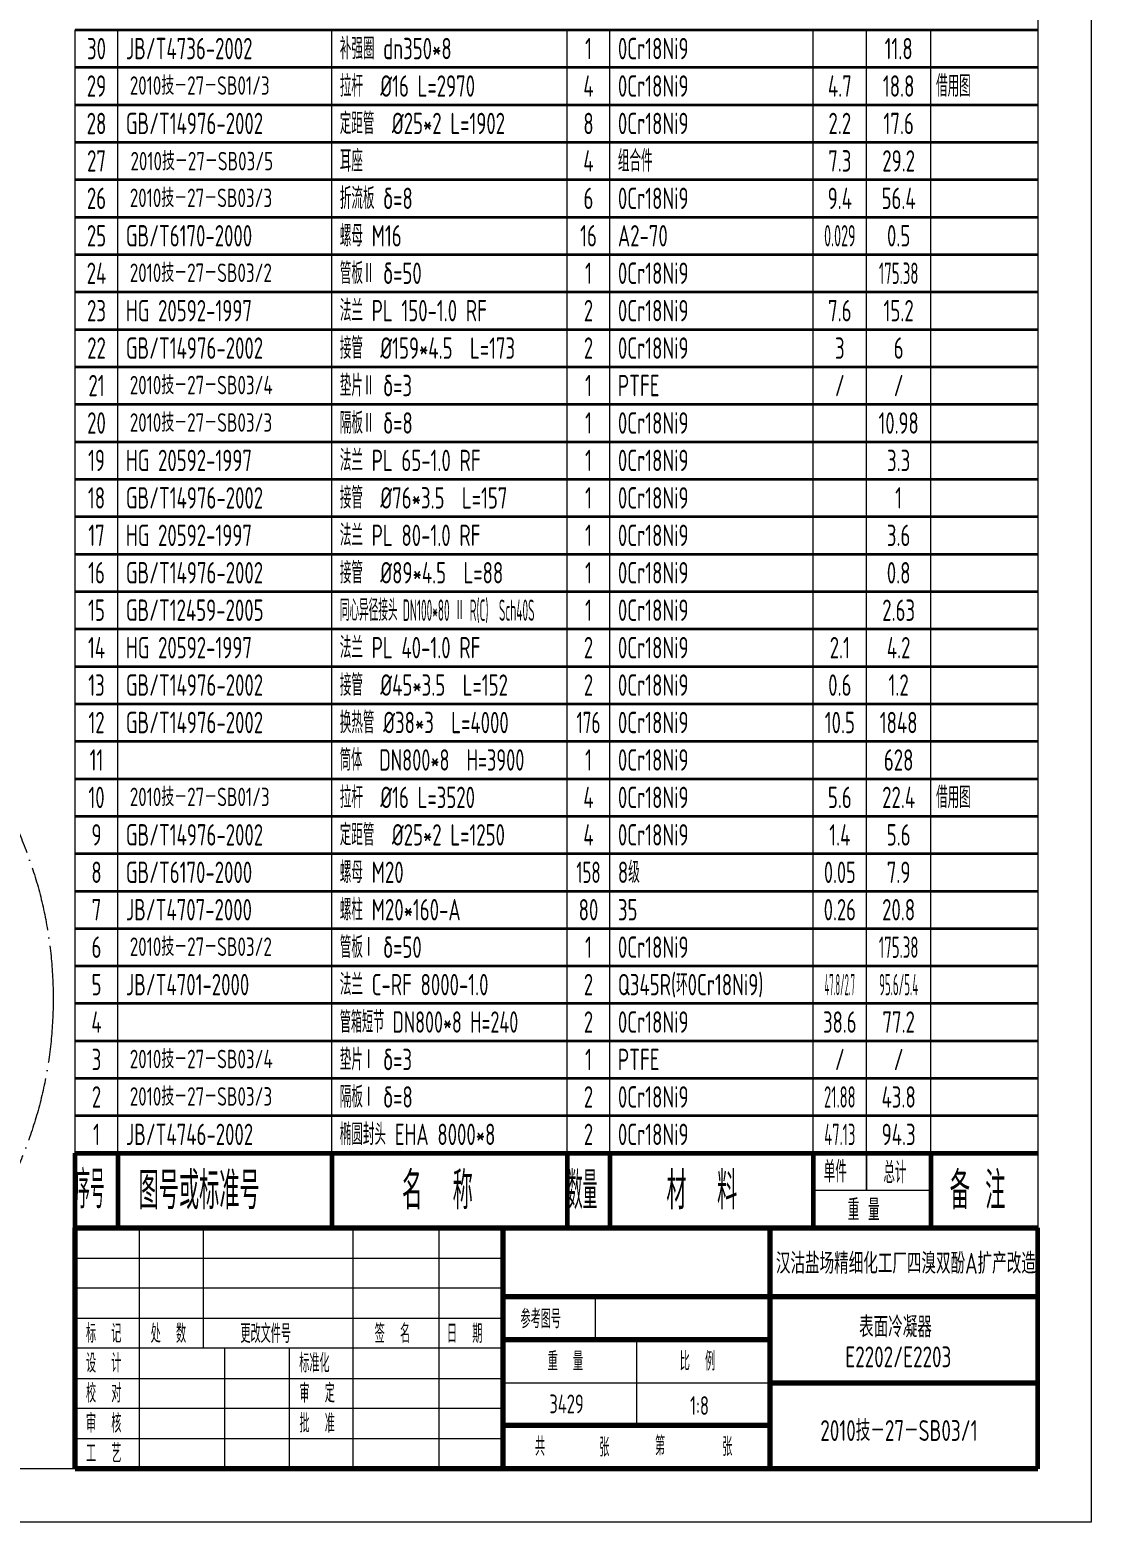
# Model space of a CAD drawing. Header units: millimetres. Extents: x -1140 to 3612, y -5124 to 1604.
# Drawn here: x 2024 to 3612, y -5124 to -2892 of the extents above; entities that cross this region are included whole.
import ezdxf
from ezdxf.enums import TextEntityAlignment as Align

# ---------------------------------------------------------------- set-up
doc = ezdxf.new("R2010")
doc.units = ezdxf.units.MM
doc.header["$LTSCALE"] = 4
doc.linetypes.add('ACAD_ISO04W100', pattern=[30, 24, -3, 0, -3])
for name, color, linetype, lineweight in [('中心线', 1, 'ACAD_ISO04W100', 18), ('标注', 7, 'Continuous', 18), ('标注层', 7, 'Continuous', 18), ('细实线', 7, 'Continuous', 18)]:
    doc.layers.add(name, color=color, linetype=linetype, lineweight=lineweight)
doc.styles.add('HGCAD', font='gbenor.shx', dxfattribs={"width": 0.75, "bigfont": 'gbcbig.shx'})
doc.styles.add('HZTXT', font='Tssdeng.shx', dxfattribs={"bigfont": 'hztxt.shx'})

# ---------------------------------------------------------------- blocks, each defined once
blk = doc.blocks.new('HGCAD#HGTFTK~A1Z~HGCAD图框')
at = {"layer": '细实线', "color": 7}
blk.add_lwpolyline([(10, -10), (-584, -10), (-584, 831), (10, 831)], close=True, dxfattribs=at)
at = {"layer": '细实线', "color": 2}
blk.add_lwpolyline([(0, 0), (-559, 0), (-559, 821), (0, 821)], close=True, dxfattribs=at)
blk = doc.blocks.new('HGCAD#HGTFBTL~HGCAD标题栏')
at = {"color": 4, "linetype": 'Continuous', "lineweight": 70}
for p, q in [((-180, 0), (-180, 45)), ((-180, 45), (0, 45)), ((-100, 45), (-100, 0)), ((-50, 0), (-50, 45)), ((0, 32.14), (-100, 32.14)), ((-50, 24.11), (-100, 24.11)), ((-50, 16.07), (0, 16.07)), ((-50, 8.04), (-100, 8.04)), ((0, 0), (-180, 0))]:
    blk.add_line(p, q, dxfattribs=at)
at = {"color": 7, "linetype": 'Continuous', "lineweight": 18}
for p, q in [((-168, 45), (-168, 0)), ((-156, 22.5), (-156, 45)), ((-128, 0), (-128, 45)), ((-112, 45), (-112, 0)), ((-180, 39.38), (-100, 39.38)), ((-100, 33.75), (-180, 33.75)), ((-82.78, 32.14), (-82.78, 24.11)), ((-180, 28.12), (-100, 28.12)), ((-100, 22.5), (-180, 22.5)), ((-152, 0), (-152, 22.5)), ((-140, 22.5), (-140, 0)), ((-75, 24.11), (-75, 8.04)), ((-180, 16.88), (-100, 16.88)), ((-100, 16.07), (-50, 16.07)), ((-100, 11.25), (-180, 11.25)), ((-180, 5.62), (-100, 5.62))]:
    blk.add_line(p, q, dxfattribs=at)
at = {"color": 4, "linetype": 'Continuous', "lineweight": 60}
blk.add_line((0, 0), (0, 45), dxfattribs=at)
at = {"color": 7, "linetype": 'Continuous', "lineweight": 18, "style": 'HGCAD', "width": 0.75}
for s, p in [('参考图号', (-96.71, 26.25)), ('标  记', (-177.97, 23.53)), ('处  数', (-165.87, 23.5)), ('更改文件号', (-149.08, 23.5)), ('签  名', (-123.98, 23.5)), ('日  期', (-110.47, 23.5)), ('设  计', (-177.97, 17.98)), ('标准化', (-138.09, 17.98)), ('重  量', (-91.64, 18.33)), ('比  例', (-66.93, 18.33)), ('校  对', (-177.97, 12.36)), ('审  定', (-138.05, 12.36)), ('审  核', (-177.97, 6.73)), ('批  准', (-138.05, 6.73)), ('共', (-94, 2.4)), ('张', (-81.97, 2.26)), ('第', (-71.56, 2.52)), ('张', (-58.98, 2.36)), ('工  艺', (-177.97, 1.11))]:
    blk.add_text(s, height=3.5, dxfattribs=at).set_placement(p)
at = {"color": 7, "linetype": 'Continuous', "lineweight": 18, "style": 'HGCAD', "width": 0.75, "flags": 8}
for tag, height, p in [('MATERIAL', 6, (-77.04, 38.61)), ('DRAW_NAME', 7, (-24.97, 23.88)), ('WEIGHT', 3.5, (-88.1, 12.11)), ('SCALE', 3.5, (-63.24, 11.8)), ('DRAW_NO', 6, (-24.94, 8.04)), ('SUM', 3.5, (-86.95, 4)), ('PAGE', 3.5, (-64.21, 4.14))]:
    blk.add_attdef(tag, text='', height=height, dxfattribs=at).set_placement(p, align=Align.MIDDLE_CENTER)
blk = doc.blocks.new('HGCAD#HGTFMXT~HGCAD明细表标题')
at = {"color": 4, "linetype": 'Continuous', "lineweight": 60}
for p, q in [((-180, 0), (-180, 14)), ((-180, 14), (0, 14)), ((-172, 14), (-172, 0)), ((-132, 14), (-132, 0)), ((-88, 14), (-88, 0)), ((-80, 14), (-80, 0)), ((-42, 14), (-42, 0)), ((-20, 14), (-20, 0))]:
    blk.add_line(p, q, dxfattribs=at)
at = {"layer": '标注层'}
for p, q in [((-32, 14), (-32, 7)), ((-32, 7), (-32, 14)), ((-20, 7), (-42, 7))]:
    blk.add_line(p, q, dxfattribs=at)
at = {"layer": '标注层', "style": 'HGCAD'}
for s, height, width, p in [('序号', 7, 0.55, (-180, 3.68)), ('图号或标准号', 7, 0.75, (-168.15, 3.5)), ('名  称', 7, 0.75, (-118.87, 3.5)), ('数量', 7, 0.55, (-87.87, 3.5)), ('材  料', 7, 0.75, (-69.43, 3.5)), ('单件', 4, 0.75, (-40, 8.52)), ('总计', 4, 0.75, (-28.85, 8.34)), ('备 注', 7, 0.75, (-16.44, 3.5)), ('重 量', 4, 0.75, (-35.51, 1.38))]:
    blk.add_text(s, height=height, dxfattribs=dict(at, width=width)).set_placement(p)
blk = doc.blocks.new('HGCAD#HGTFMXB~HGCAD明细表')
at = {"color": 4}
for p, q in [((-180, 0), (-180, 7)), ((-172, 0), (-172, 7)), ((-132, 0), (-132, 7)), ((-88, 0), (-88, 7)), ((-80, 0), (-80, 7)), ((-42, 0), (-42, 7)), ((-32, 0), (-32, 7)), ((-20, 0), (-20, 7))]:
    blk.add_line(p, q, dxfattribs=at)
at = {"color": 7, "linetype": 'Continuous', "lineweight": 35}
blk.add_line((-180, 7), (0, 7), dxfattribs=at)
at = {"color": 7, "linetype": 'Continuous', "lineweight": 35, "style": 'HGCAD', "width": 0.75, "flags": 8}
for tag, p in [('NO', (-176, 3.5)), ('NUM', (-84, 3.5)), ('ONE', (-37, 3.5)), ('ALL', (-26, 3.5))]:
    blk.add_attdef(tag, text='', height=4, dxfattribs=at).set_placement(p, align=Align.MIDDLE)
for tag, p in [('PARTNO', (-170.5, 3.5)), ('PARTNAME', (-130.5, 3.5)), ('MATERIAL', (-78.5, 3.5)), ('NOTICE', (-19, 3.5))]:
    blk.add_attdef(tag, text='', height=4, dxfattribs=at).set_placement(p, align=Align.MIDDLE_LEFT)

msp = doc.modelspace()

# ---------------------------------------------------------------- linework, layer by layer
at = {"layer": '中心线'}
msp.add_circle((1434.94, -4341.14), 624.15, dxfattribs=at)

# ---------------------------------------------------------------- block references
at = {"layer": '中心线', "ltscale": 8, "xscale": 8, "yscale": 8, "zscale": 8}
msp.add_blockref('HGCAD#HGTFTK~A1Z~HGCAD图框', (3531.93, -5044.12), dxfattribs=at)
msp.add_blockref('HGCAD#HGTFBTL~HGCAD标题栏', (3531.93, -5044.12), dxfattribs=at).add_auto_attribs({'SCALE': '1:8', 'WEIGHT': '3429'})
at = {"layer": '标注', "ltscale": 8, "xscale": 8, "yscale": 8, "zscale": 8}
msp.add_blockref('HGCAD#HGTFMXB~HGCAD明细表', (3531.93, -2948.12), dxfattribs=at).add_auto_attribs({'NO': '30', 'PARTNO': 'JB/T4736-2002', 'PARTNAME': '补强圈 dn350*8', 'NUM': '1', 'MATERIAL': '0Cr18Ni9', 'ALL': '11.8'})
at = {"layer": '标注', "ltscale": 6, "xscale": 8, "yscale": 8, "zscale": 8}
for p, values in [((3531.93, -3004.12), {'NO': '29', 'PARTNAME': '拉杆  %%C16 L=2970', 'NUM': '4', 'MATERIAL': '0Cr18Ni9', 'ONE': '4.7', 'ALL': '18.8', 'NOTICE': '借用图'}), ((3531.93, -3060.12), {'NO': '28', 'PARTNO': 'GB/T14976-2002', 'PARTNAME': '定距管  %%C25*2 L=1902', 'NUM': '8', 'MATERIAL': '0Cr18Ni9', 'ONE': '2.2', 'ALL': '17.6'}), ((3531.93, -3116.12), {'NO': '27', 'PARTNAME': '耳座', 'NUM': '4', 'MATERIAL': '组合件', 'ONE': '7.3', 'ALL': '29.2'}), ((3531.93, -3172.12), {'NO': '26', 'PARTNAME': '折流板 δ=8', 'NUM': '6', 'MATERIAL': '0Cr18Ni9', 'ONE': '9.4', 'ALL': '56.4'}), ((3531.93, -3340.12), {'NO': '23', 'PARTNO': 'HG 20592-1997', 'PARTNAME': '法兰 PL 150-1.0 RF', 'NUM': '2', 'MATERIAL': '0Cr18Ni9', 'ONE': '7.6', 'ALL': '15.2'}), ((3531.93, -3396.12), {'NO': '22', 'PARTNO': 'GB/T14976-2002', 'PARTNAME': '接管  %%C159*4.5  L=173', 'NUM': '2', 'MATERIAL': '0Cr18Ni9', 'ONE': '3', 'ALL': '6'}), ((3531.93, -3452.12), {'NO': '21', 'PARTNAME': '垫片Ⅱ δ=3', 'NUM': '1', 'MATERIAL': 'PTFE', 'ONE': '/', 'ALL': '/'}), ((3531.93, -3564.12), {'NO': '19', 'PARTNO': 'HG 20592-1997', 'PARTNAME': '法兰 PL 65-1.0 RF', 'NUM': '1', 'MATERIAL': '0Cr18Ni9', 'ALL': '3.3'}), ((3531.93, -3620.12), {'NO': '18', 'PARTNO': 'GB/T14976-2002', 'PARTNAME': '接管  %%C76*3.5  L=157', 'NUM': '1', 'MATERIAL': '0Cr18Ni9', 'ALL': '1'}), ((3531.93, -3676.12), {'NO': '17', 'PARTNO': 'HG 20592-1997', 'PARTNAME': '法兰 PL 80-1.0 RF', 'NUM': '1', 'MATERIAL': '0Cr18Ni9', 'ALL': '3.6'}), ((3531.93, -3732.12), {'NO': '16', 'PARTNO': 'GB/T14976-2002', 'PARTNAME': '接管  %%C89*4.5  L=88', 'NUM': '1', 'MATERIAL': '0Cr18Ni9', 'ALL': '0.8'}), ((3531.93, -3844.12), {'NO': '14', 'PARTNO': 'HG 20592-1997', 'PARTNAME': '法兰 PL 40-1.0 RF', 'NUM': '2', 'MATERIAL': '0Cr18Ni9', 'ONE': '2.1', 'ALL': '4.2'}), ((3531.93, -3900.12), {'NO': '13', 'PARTNO': 'GB/T14976-2002', 'PARTNAME': '接管  %%C45*3.5  L=152', 'NUM': '2', 'MATERIAL': '0Cr18Ni9', 'ONE': '0.6', 'ALL': '1.2'}), ((3531.93, -4068.12), {'NO': '10', 'PARTNAME': '拉杆  %%C16 L=3520', 'NUM': '4', 'MATERIAL': '0Cr18Ni9', 'ONE': '5.6', 'ALL': '22.4', 'NOTICE': '借用图'}), ((3531.93, -4124.12), {'NO': '9', 'PARTNO': 'GB/T14976-2002', 'PARTNAME': '定距管  %%C25*2 L=1250', 'NUM': '4', 'MATERIAL': '0Cr18Ni9', 'ONE': '1.4', 'ALL': '5.6'}), ((3531.93, -4460.12), {'NO': '3', 'PARTNAME': '垫片Ⅰ δ=3', 'NUM': '1', 'MATERIAL': 'PTFE', 'ONE': '/', 'ALL': '/'})]:
    msp.add_blockref('HGCAD#HGTFMXB~HGCAD明细表', p, dxfattribs=at).add_auto_attribs(values)
at = {"layer": '标注', "ltscale": 6}
ref = msp.add_blockref('HGCAD#HGTFMXB~HGCAD明细表', (3531.93, -3228.12), dxfattribs=dict(at, xscale=8, yscale=8, zscale=8))
ref.add_attrib('NO', '25', dxfattribs={"layer": '0', "color": 7, "linetype": 'Continuous', "lineweight": 35, "height": 32, "style": 'HGCAD', "width": 0.75, "flags": 8}).set_placement((2123.93, -3200.12), align=Align.MIDDLE)
ref.add_attrib('PARTNO', 'GB/T6170-2000', dxfattribs={"layer": '0', "color": 7, "linetype": 'Continuous', "lineweight": 35, "height": 32, "style": 'HGCAD', "width": 0.75, "flags": 8}).set_placement((2167.93, -3200.12), align=Align.MIDDLE_LEFT)
ref.add_attrib('PARTNAME', '螺母 M16', dxfattribs={"layer": '0', "color": 7, "linetype": 'Continuous', "lineweight": 35, "height": 32, "style": 'HGCAD', "width": 0.75, "flags": 8}).set_placement((2487.93, -3200.12), align=Align.MIDDLE_LEFT)
ref.add_attrib('NUM', '16', dxfattribs={"layer": '0', "color": 7, "linetype": 'Continuous', "lineweight": 35, "height": 32, "style": 'HGCAD', "width": 0.75, "flags": 8}).set_placement((2859.93, -3200.12), align=Align.MIDDLE)
ref.add_attrib('MATERIAL', 'A2-70', dxfattribs={"layer": '0', "color": 7, "linetype": 'Continuous', "lineweight": 35, "height": 32, "style": 'HGCAD', "width": 0.75, "flags": 8}).set_placement((2903.93, -3200.12), align=Align.MIDDLE_LEFT)
ref.add_attrib('ONE', '0.029', dxfattribs={"layer": '0', "color": 7, "linetype": 'Continuous', "lineweight": 35, "height": 32, "style": 'HGCAD', "width": 0.56, "flags": 8}).set_placement((3235.93, -3200.12), align=Align.MIDDLE)
ref.add_attrib('ALL', '0.5', dxfattribs={"layer": '0', "color": 7, "linetype": 'Continuous', "lineweight": 35, "height": 32, "style": 'HGCAD', "width": 0.75, "flags": 8}).set_placement((3323.93, -3200.12), align=Align.MIDDLE)
ref = msp.add_blockref('HGCAD#HGTFMXB~HGCAD明细表', (3531.93, -3284.12), dxfattribs=dict(at, xscale=8, yscale=8, zscale=8))
ref.add_attrib('NO', '24', dxfattribs={"layer": '0', "color": 7, "linetype": 'Continuous', "lineweight": 35, "height": 32, "style": 'HGCAD', "width": 0.75, "flags": 8}).set_placement((2123.93, -3256.12), align=Align.MIDDLE)
ref.add_attrib('PARTNAME', '管板Ⅱ δ=50', dxfattribs={"layer": '0', "color": 7, "linetype": 'Continuous', "lineweight": 35, "height": 32, "style": 'HGCAD', "width": 0.75, "flags": 8}).set_placement((2487.93, -3256.12), align=Align.MIDDLE_LEFT)
ref.add_attrib('NUM', '1', dxfattribs={"layer": '0', "color": 7, "linetype": 'Continuous', "lineweight": 35, "height": 32, "style": 'HGCAD', "width": 0.75, "flags": 8}).set_placement((2859.93, -3256.12), align=Align.MIDDLE)
ref.add_attrib('MATERIAL', '0Cr18Ni9', dxfattribs={"layer": '0', "color": 7, "linetype": 'Continuous', "lineweight": 35, "height": 32, "style": 'HGCAD', "width": 0.75, "flags": 8}).set_placement((2903.93, -3256.12), align=Align.MIDDLE_LEFT)
ref.add_attrib('ALL', '175.38', dxfattribs={"layer": '0', "color": 7, "linetype": 'Continuous', "lineweight": 35, "height": 32, "style": 'HGCAD', "width": 0.59, "flags": 8}).set_placement((3323.93, -3256.12), align=Align.MIDDLE)
ref = msp.add_blockref('HGCAD#HGTFMXB~HGCAD明细表', (3531.93, -3508.12), dxfattribs=dict(at, xscale=8, yscale=8, zscale=8))
ref.add_attrib('NO', '20', dxfattribs={"layer": '0', "color": 7, "linetype": 'Continuous', "lineweight": 35, "height": 32, "style": 'HGCAD', "width": 0.75, "flags": 8}).set_placement((2123.93, -3480.12), align=Align.MIDDLE)
ref.add_attrib('PARTNAME', '隔板Ⅱ δ=8', dxfattribs={"layer": '0', "color": 7, "linetype": 'Continuous', "lineweight": 35, "height": 32, "style": 'HGCAD', "width": 0.75, "flags": 8}).set_placement((2487.93, -3480.12), align=Align.MIDDLE_LEFT)
ref.add_attrib('NUM', '1', dxfattribs={"layer": '0', "color": 7, "linetype": 'Continuous', "lineweight": 35, "height": 32, "style": 'HGCAD', "width": 0.75, "flags": 8}).set_placement((2859.93, -3480.12), align=Align.MIDDLE)
ref.add_attrib('MATERIAL', '0Cr18Ni9', dxfattribs={"layer": '0', "color": 7, "linetype": 'Continuous', "lineweight": 35, "height": 32, "style": 'HGCAD', "width": 0.75, "flags": 8}).set_placement((2903.93, -3480.12), align=Align.MIDDLE_LEFT)
ref.add_attrib('ALL', '10.98', dxfattribs={"layer": '0', "color": 7, "linetype": 'Continuous', "lineweight": 35, "height": 32, "style": 'HGCAD', "width": 0.74, "flags": 8}).set_placement((3323.93, -3480.12), align=Align.MIDDLE)
ref = msp.add_blockref('HGCAD#HGTFMXB~HGCAD明细表', (3531.93, -3788.12), dxfattribs=dict(at, xscale=8, yscale=8, zscale=8))
ref.add_attrib('NO', '15', dxfattribs={"layer": '0', "color": 7, "linetype": 'Continuous', "lineweight": 35, "height": 32, "style": 'HGCAD', "width": 0.75, "flags": 8}).set_placement((2123.93, -3760.12), align=Align.MIDDLE)
ref.add_attrib('PARTNO', 'GB/T12459-2005', dxfattribs={"layer": '0', "color": 7, "linetype": 'Continuous', "lineweight": 35, "height": 32, "style": 'HGCAD', "width": 0.75, "flags": 8}).set_placement((2167.93, -3760.12), align=Align.MIDDLE_LEFT)
ref.add_attrib('PARTNAME', '同心异径接头 DN100*80 Ⅱ R(C)  Sch40S', dxfattribs={"layer": '0', "color": 7, "linetype": 'Continuous', "lineweight": 35, "height": 32, "style": 'HGCAD', "width": 0.45, "flags": 8}).set_placement((2487.93, -3760.12), align=Align.MIDDLE_LEFT)
ref.add_attrib('NUM', '1', dxfattribs={"layer": '0', "color": 7, "linetype": 'Continuous', "lineweight": 35, "height": 32, "style": 'HGCAD', "width": 0.75, "flags": 8}).set_placement((2859.93, -3760.12), align=Align.MIDDLE)
ref.add_attrib('MATERIAL', '0Cr18Ni9', dxfattribs={"layer": '0', "color": 7, "linetype": 'Continuous', "lineweight": 35, "height": 32, "style": 'HGCAD', "width": 0.75, "flags": 8}).set_placement((2903.93, -3760.12), align=Align.MIDDLE_LEFT)
ref.add_attrib('ALL', '2.63', dxfattribs={"layer": '0', "color": 7, "linetype": 'Continuous', "lineweight": 35, "height": 32, "style": 'HGCAD', "width": 0.75, "flags": 8}).set_placement((3323.93, -3760.12), align=Align.MIDDLE)
ref = msp.add_blockref('HGCAD#HGTFMXB~HGCAD明细表', (3531.93, -3956.12), dxfattribs=dict(at, xscale=8, yscale=8, zscale=8))
ref.add_attrib('NO', '12', dxfattribs={"layer": '0', "color": 7, "linetype": 'Continuous', "lineweight": 35, "height": 32, "style": 'HGCAD', "width": 0.75, "flags": 8}).set_placement((2123.93, -3928.12), align=Align.MIDDLE)
ref.add_attrib('PARTNO', 'GB/T14976-2002', dxfattribs={"layer": '0', "color": 7, "linetype": 'Continuous', "lineweight": 35, "height": 32, "style": 'HGCAD', "width": 0.75, "flags": 8}).set_placement((2167.93, -3928.12), align=Align.MIDDLE_LEFT)
ref.add_attrib('PARTNAME', '换热管 %%C38*3  L=4000', dxfattribs={"layer": '0', "color": 7, "linetype": 'Continuous', "lineweight": 35, "height": 32, "style": 'HGCAD', "width": 0.75, "flags": 8}).set_placement((2487.93, -3928.12), align=Align.MIDDLE_LEFT)
ref.add_attrib('NUM', '176', dxfattribs={"layer": '0', "color": 7, "linetype": 'Continuous', "lineweight": 35, "height": 32, "style": 'HGCAD', "width": 0.68, "flags": 8}).set_placement((2859.93, -3928.12), align=Align.MIDDLE)
ref.add_attrib('MATERIAL', '0Cr18Ni9', dxfattribs={"layer": '0', "color": 7, "linetype": 'Continuous', "lineweight": 35, "height": 32, "style": 'HGCAD', "width": 0.75, "flags": 8}).set_placement((2903.93, -3928.12), align=Align.MIDDLE_LEFT)
ref.add_attrib('ONE', '10.5', dxfattribs={"layer": '0', "color": 7, "linetype": 'Continuous', "lineweight": 35, "height": 32, "style": 'HGCAD', "width": 0.75, "flags": 8}).set_placement((3235.93, -3928.12), align=Align.MIDDLE)
ref.add_attrib('ALL', '1848', dxfattribs={"layer": '0', "color": 7, "linetype": 'Continuous', "lineweight": 35, "height": 32, "style": 'HGCAD', "width": 0.75, "flags": 8}).set_placement((3323.93, -3928.12), align=Align.MIDDLE)
ref = msp.add_blockref('HGCAD#HGTFMXB~HGCAD明细表', (3531.93, -4012.12), dxfattribs=dict(at, xscale=8, yscale=8, zscale=8))
ref.add_attrib('NO', '11', dxfattribs={"layer": '0', "color": 7, "linetype": 'Continuous', "lineweight": 35, "height": 32, "style": 'HGCAD', "width": 0.75, "flags": 8}).set_placement((2123.93, -3984.12), align=Align.MIDDLE)
ref.add_attrib('PARTNAME', '筒体  DN800*8  H=3900', dxfattribs={"layer": '0', "color": 7, "linetype": 'Continuous', "lineweight": 35, "height": 32, "style": 'HGCAD', "width": 0.73, "flags": 8}).set_placement((2487.93, -3984.12), align=Align.MIDDLE_LEFT)
ref.add_attrib('NUM', '1', dxfattribs={"layer": '0', "color": 7, "linetype": 'Continuous', "lineweight": 35, "height": 32, "style": 'HGCAD', "width": 0.75, "flags": 8}).set_placement((2859.93, -3984.12), align=Align.MIDDLE)
ref.add_attrib('MATERIAL', '0Cr18Ni9', dxfattribs={"layer": '0', "color": 7, "linetype": 'Continuous', "lineweight": 35, "height": 32, "style": 'HGCAD', "width": 0.75, "flags": 8}).set_placement((2903.93, -3984.12), align=Align.MIDDLE_LEFT)
ref.add_attrib('ALL', '628', dxfattribs={"layer": '0', "color": 7, "linetype": 'Continuous', "lineweight": 35, "height": 32, "style": 'HGCAD', "width": 0.75, "flags": 8}).set_placement((3323.93, -3984.12), align=Align.MIDDLE)
ref = msp.add_blockref('HGCAD#HGTFMXB~HGCAD明细表', (3531.93, -4180.12), dxfattribs=dict(at, xscale=8, yscale=8, zscale=8))
ref.add_attrib('NO', '8', dxfattribs={"layer": '0', "color": 7, "linetype": 'Continuous', "lineweight": 35, "height": 32, "style": 'HGCAD', "width": 0.75, "flags": 8}).set_placement((2123.93, -4152.12), align=Align.MIDDLE)
ref.add_attrib('PARTNO', 'GB/T6170-2000', dxfattribs={"layer": '0', "color": 7, "linetype": 'Continuous', "lineweight": 35, "height": 32, "style": 'HGCAD', "width": 0.75, "flags": 8}).set_placement((2167.93, -4152.12), align=Align.MIDDLE_LEFT)
ref.add_attrib('PARTNAME', '螺母 M20', dxfattribs={"layer": '0', "color": 7, "linetype": 'Continuous', "lineweight": 35, "height": 32, "style": 'HGCAD', "width": 0.75, "flags": 8}).set_placement((2487.93, -4152.12), align=Align.MIDDLE_LEFT)
ref.add_attrib('NUM', '158', dxfattribs={"layer": '0', "color": 7, "linetype": 'Continuous', "lineweight": 35, "height": 32, "style": 'HGCAD', "width": 0.67, "flags": 8}).set_placement((2859.93, -4152.12), align=Align.MIDDLE)
ref.add_attrib('MATERIAL', '8级', dxfattribs={"layer": '0', "color": 7, "linetype": 'Continuous', "lineweight": 35, "height": 32, "style": 'HGCAD', "width": 0.75, "flags": 8}).set_placement((2903.93, -4152.12), align=Align.MIDDLE_LEFT)
ref.add_attrib('ONE', '0.05', dxfattribs={"layer": '0', "color": 7, "linetype": 'Continuous', "lineweight": 35, "height": 32, "style": 'HGCAD', "width": 0.73, "flags": 8}).set_placement((3235.93, -4152.12), align=Align.MIDDLE)
ref.add_attrib('ALL', '7.9', dxfattribs={"layer": '0', "color": 7, "linetype": 'Continuous', "lineweight": 35, "height": 32, "style": 'HGCAD', "width": 0.75, "flags": 8}).set_placement((3323.93, -4152.12), align=Align.MIDDLE)
ref = msp.add_blockref('HGCAD#HGTFMXB~HGCAD明细表', (3531.93, -4236.12), dxfattribs=dict(at, xscale=8, yscale=8, zscale=8))
ref.add_attrib('NO', '7', dxfattribs={"layer": '0', "color": 7, "linetype": 'Continuous', "lineweight": 35, "height": 32, "style": 'HGCAD', "width": 0.75, "flags": 8}).set_placement((2123.93, -4208.12), align=Align.MIDDLE)
ref.add_attrib('PARTNO', 'JB/T4707-2000', dxfattribs={"layer": '0', "color": 7, "linetype": 'Continuous', "lineweight": 35, "height": 32, "style": 'HGCAD', "width": 0.75, "flags": 8}).set_placement((2167.93, -4208.12), align=Align.MIDDLE_LEFT)
ref.add_attrib('PARTNAME', '螺柱 M20*160-A', dxfattribs={"layer": '0', "color": 7, "linetype": 'Continuous', "lineweight": 35, "height": 32, "style": 'HGCAD', "width": 0.75, "flags": 8}).set_placement((2487.93, -4208.12), align=Align.MIDDLE_LEFT)
ref.add_attrib('NUM', '80', dxfattribs={"layer": '0', "color": 7, "linetype": 'Continuous', "lineweight": 35, "height": 32, "style": 'HGCAD', "width": 0.75, "flags": 8}).set_placement((2859.93, -4208.12), align=Align.MIDDLE)
ref.add_attrib('MATERIAL', '35', dxfattribs={"layer": '0', "color": 7, "linetype": 'Continuous', "lineweight": 35, "height": 32, "style": 'HGCAD', "width": 0.75, "flags": 8}).set_placement((2903.93, -4208.12), align=Align.MIDDLE_LEFT)
ref.add_attrib('ONE', '0.26', dxfattribs={"layer": '0', "color": 7, "linetype": 'Continuous', "lineweight": 35, "height": 32, "style": 'HGCAD', "width": 0.74, "flags": 8}).set_placement((3235.93, -4208.12), align=Align.MIDDLE)
ref.add_attrib('ALL', '20.8', dxfattribs={"layer": '0', "color": 7, "linetype": 'Continuous', "lineweight": 35, "height": 32, "style": 'HGCAD', "width": 0.75, "flags": 8}).set_placement((3323.93, -4208.12), align=Align.MIDDLE)
ref = msp.add_blockref('HGCAD#HGTFMXB~HGCAD明细表', (3531.93, -4292.12), dxfattribs=dict(at, xscale=8, yscale=8, zscale=8))
ref.add_attrib('NO', '6', dxfattribs={"layer": '0', "color": 7, "linetype": 'Continuous', "lineweight": 35, "height": 32, "style": 'HGCAD', "width": 0.75, "flags": 8}).set_placement((2123.93, -4264.12), align=Align.MIDDLE)
ref.add_attrib('PARTNAME', '管板Ⅰ δ=50', dxfattribs={"layer": '0', "color": 7, "linetype": 'Continuous', "lineweight": 35, "height": 32, "style": 'HGCAD', "width": 0.75, "flags": 8}).set_placement((2487.93, -4264.12), align=Align.MIDDLE_LEFT)
ref.add_attrib('NUM', '1', dxfattribs={"layer": '0', "color": 7, "linetype": 'Continuous', "lineweight": 35, "height": 32, "style": 'HGCAD', "width": 0.75, "flags": 8}).set_placement((2859.93, -4264.12), align=Align.MIDDLE)
ref.add_attrib('MATERIAL', '0Cr18Ni9', dxfattribs={"layer": '0', "color": 7, "linetype": 'Continuous', "lineweight": 35, "height": 32, "style": 'HGCAD', "width": 0.75, "flags": 8}).set_placement((2903.93, -4264.12), align=Align.MIDDLE_LEFT)
ref.add_attrib('ALL', '175.38', dxfattribs={"layer": '0', "color": 7, "linetype": 'Continuous', "lineweight": 35, "height": 32, "style": 'HGCAD', "width": 0.59, "flags": 8}).set_placement((3323.93, -4264.12), align=Align.MIDDLE)
ref = msp.add_blockref('HGCAD#HGTFMXB~HGCAD明细表', (3531.93, -4348.12), dxfattribs=dict(at, xscale=8, yscale=8, zscale=8))
ref.add_attrib('NO', '5', dxfattribs={"layer": '0', "color": 7, "linetype": 'Continuous', "lineweight": 35, "height": 32, "style": 'HGCAD', "width": 0.75, "flags": 8}).set_placement((2123.93, -4320.12), align=Align.MIDDLE)
ref.add_attrib('PARTNO', 'JB/T4701-2000', dxfattribs={"layer": '0', "color": 7, "linetype": 'Continuous', "lineweight": 35, "height": 32, "style": 'HGCAD', "width": 0.75, "flags": 8}).set_placement((2167.93, -4320.12), align=Align.MIDDLE_LEFT)
ref.add_attrib('PARTNAME', '法兰 C-RF 8000-1.0', dxfattribs={"layer": '0', "color": 7, "linetype": 'Continuous', "lineweight": 35, "height": 32, "style": 'HGCAD', "width": 0.75, "flags": 8}).set_placement((2487.93, -4320.12), align=Align.MIDDLE_LEFT)
ref.add_attrib('NUM', '2', dxfattribs={"layer": '0', "color": 7, "linetype": 'Continuous', "lineweight": 35, "height": 32, "style": 'HGCAD', "width": 0.75, "flags": 8}).set_placement((2859.93, -4320.12), align=Align.MIDDLE)
ref.add_attrib('MATERIAL', 'Q345R(环0Cr18Ni9)', dxfattribs={"layer": '0', "color": 7, "linetype": 'Continuous', "lineweight": 35, "height": 32, "style": 'HGCAD', "width": 0.75, "flags": 8}).set_placement((2903.93, -4320.12), align=Align.MIDDLE_LEFT)
ref.add_attrib('ONE', '47.8/2.7', dxfattribs={"layer": '0', "color": 7, "linetype": 'Continuous', "lineweight": 35, "height": 32, "style": 'HGCAD', "width": 0.34, "flags": 8}).set_placement((3235.93, -4320.12), align=Align.MIDDLE)
ref.add_attrib('ALL', '95.6/5.4', dxfattribs={"layer": '0', "color": 7, "linetype": 'Continuous', "lineweight": 35, "height": 32, "style": 'HGCAD', "width": 0.43, "flags": 8}).set_placement((3323.93, -4320.12), align=Align.MIDDLE)
ref = msp.add_blockref('HGCAD#HGTFMXB~HGCAD明细表', (3531.93, -4404.12), dxfattribs=dict(at, xscale=8, yscale=8, zscale=8))
ref.add_attrib('NO', '4', dxfattribs={"layer": '0', "color": 7, "linetype": 'Continuous', "lineweight": 35, "height": 32, "style": 'HGCAD', "width": 0.75, "flags": 8}).set_placement((2123.93, -4376.12), align=Align.MIDDLE)
ref.add_attrib('PARTNAME', '管箱短节 DN800*8 H=240', dxfattribs={"layer": '0', "color": 7, "linetype": 'Continuous', "lineweight": 35, "height": 32, "style": 'HGCAD', "width": 0.72, "flags": 8}).set_placement((2487.93, -4376.12), align=Align.MIDDLE_LEFT)
ref.add_attrib('NUM', '2', dxfattribs={"layer": '0', "color": 7, "linetype": 'Continuous', "lineweight": 35, "height": 32, "style": 'HGCAD', "width": 0.75, "flags": 8}).set_placement((2859.93, -4376.12), align=Align.MIDDLE)
ref.add_attrib('MATERIAL', '0Cr18Ni9', dxfattribs={"layer": '0', "color": 7, "linetype": 'Continuous', "lineweight": 35, "height": 32, "style": 'HGCAD', "width": 0.75, "flags": 8}).set_placement((2903.93, -4376.12), align=Align.MIDDLE_LEFT)
ref.add_attrib('ONE', '38.6', dxfattribs={"layer": '0', "color": 7, "linetype": 'Continuous', "lineweight": 35, "height": 32, "style": 'HGCAD', "width": 0.74, "flags": 8}).set_placement((3235.93, -4376.12), align=Align.MIDDLE)
ref.add_attrib('ALL', '77.2', dxfattribs={"layer": '0', "color": 7, "linetype": 'Continuous', "lineweight": 35, "height": 32, "style": 'HGCAD', "width": 0.75, "flags": 8}).set_placement((3323.93, -4376.12), align=Align.MIDDLE)
ref = msp.add_blockref('HGCAD#HGTFMXB~HGCAD明细表', (3531.93, -4516.12), dxfattribs=dict(at, xscale=8, yscale=8, zscale=8))
ref.add_attrib('NO', '2', dxfattribs={"layer": '0', "color": 7, "linetype": 'Continuous', "lineweight": 35, "height": 32, "style": 'HGCAD', "width": 0.75, "flags": 8}).set_placement((2123.93, -4488.12), align=Align.MIDDLE)
ref.add_attrib('PARTNAME', '隔板Ⅰ δ=8', dxfattribs={"layer": '0', "color": 7, "linetype": 'Continuous', "lineweight": 35, "height": 32, "style": 'HGCAD', "width": 0.75, "flags": 8}).set_placement((2487.93, -4488.12), align=Align.MIDDLE_LEFT)
ref.add_attrib('NUM', '2', dxfattribs={"layer": '0', "color": 7, "linetype": 'Continuous', "lineweight": 35, "height": 32, "style": 'HGCAD', "width": 0.75, "flags": 8}).set_placement((2859.93, -4488.12), align=Align.MIDDLE)
ref.add_attrib('MATERIAL', '0Cr18Ni9', dxfattribs={"layer": '0', "color": 7, "linetype": 'Continuous', "lineweight": 35, "height": 32, "style": 'HGCAD', "width": 0.75, "flags": 8}).set_placement((2903.93, -4488.12), align=Align.MIDDLE_LEFT)
ref.add_attrib('ONE', '21.88', dxfattribs={"layer": '0', "color": 7, "linetype": 'Continuous', "lineweight": 35, "height": 32, "style": 'HGCAD', "width": 0.58, "flags": 8}).set_placement((3235.93, -4488.12), align=Align.MIDDLE)
ref.add_attrib('ALL', '43.8', dxfattribs={"layer": '0', "color": 7, "linetype": 'Continuous', "lineweight": 35, "height": 32, "style": 'HGCAD', "width": 0.75, "flags": 8}).set_placement((3323.93, -4488.12), align=Align.MIDDLE)
ref = msp.add_blockref('HGCAD#HGTFMXB~HGCAD明细表', (3531.93, -4572.12), dxfattribs=dict(at, xscale=8, yscale=8, zscale=8))
ref.add_attrib('NO', '1', dxfattribs={"layer": '0', "color": 7, "linetype": 'Continuous', "lineweight": 35, "height": 32, "style": 'HGCAD', "width": 0.75, "flags": 8}).set_placement((2123.93, -4544.12), align=Align.MIDDLE)
ref.add_attrib('PARTNO', 'JB/T4746-2002', dxfattribs={"layer": '0', "color": 7, "linetype": 'Continuous', "lineweight": 35, "height": 32, "style": 'HGCAD', "width": 0.75, "flags": 8}).set_placement((2167.93, -4544.12), align=Align.MIDDLE_LEFT)
ref.add_attrib('PARTNAME', '椭圆封头 EHA 8000*8', dxfattribs={"layer": '0', "color": 7, "linetype": 'Continuous', "lineweight": 35, "height": 32, "style": 'HGCAD', "width": 0.75, "flags": 8}).set_placement((2487.93, -4544.12), align=Align.MIDDLE_LEFT)
ref.add_attrib('NUM', '2', dxfattribs={"layer": '0', "color": 7, "linetype": 'Continuous', "lineweight": 35, "height": 32, "style": 'HGCAD', "width": 0.75, "flags": 8}).set_placement((2859.93, -4544.12), align=Align.MIDDLE)
ref.add_attrib('MATERIAL', '0Cr18Ni9', dxfattribs={"layer": '0', "color": 7, "linetype": 'Continuous', "lineweight": 35, "height": 32, "style": 'HGCAD', "width": 0.75, "flags": 8}).set_placement((2903.93, -4544.12), align=Align.MIDDLE_LEFT)
ref.add_attrib('ONE', '47.13', dxfattribs={"layer": '0', "color": 7, "linetype": 'Continuous', "lineweight": 35, "height": 32, "style": 'HGCAD', "width": 0.58, "flags": 8}).set_placement((3235.93, -4544.12), align=Align.MIDDLE)
ref.add_attrib('ALL', '94.3', dxfattribs={"layer": '0', "color": 7, "linetype": 'Continuous', "lineweight": 35, "height": 32, "style": 'HGCAD', "width": 0.75, "flags": 8}).set_placement((3323.93, -4544.12), align=Align.MIDDLE)
at = {"layer": '标注', "ltscale": 8, "xscale": 8, "yscale": 8, "zscale": 8}
msp.add_blockref('HGCAD#HGTFMXT~HGCAD明细表标题', (3531.93, -4684.12), dxfattribs=at)

# ---------------------------------------------------------------- texts
at = {"layer": '标注', "ltscale": 6, "style": 'HZTXT', "width": 0.7}
for s, height, p in [('2010技－27－SB01/3', 27.6416, (2173.75, -2975.4)), ('2010技－27－SB03/5', 27.6416, (2174.77, -3088.46)), ('2010技－27－SB03/3', 27.6416, (2173.75, -3143.4)), ('2010技－27－SB03/2', 27.6416, (2173.75, -3255.4)), ('2010技－27－SB03/4', 27.6416, (2173.75, -3423.4)), ('2010技－27－SB03/3', 27.6416, (2173.75, -3479.4)), ('2010技－27－SB01/3', 27.6416, (2173.75, -4039.4)), ('2010技－27－SB03/2', 27.6416, (2173.75, -4263.4)), ('2010技－27－SB03/4', 27.6416, (2173.75, -4431.4)), ('2010技－27－SB03/3', 27.6416, (2173.75, -4487.4)), ('汉沽盐场精细化工厂四溴双酚A扩产改造', 31.0968, (3140.39, -4737.05)), ('表面冷凝器', 31.097, (3264.77, -4832.24)), ('E2202/E2203', 31.0968, (3244.05, -4876.9)), ('2010技－27－SB03/1', 31.0968, (3206.75, -4987.08))]:
    msp.add_text(s, height=height, dxfattribs=at).set_placement(p, align=Align.MIDDLE_LEFT)

doc.saveas('drawing.dxf')
